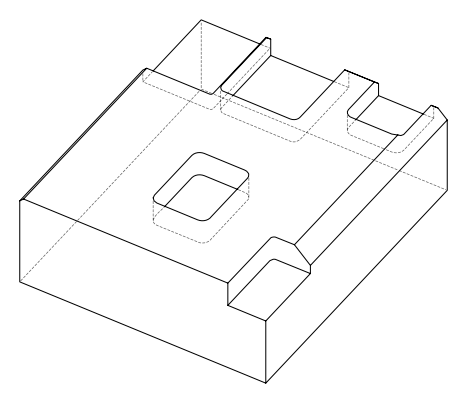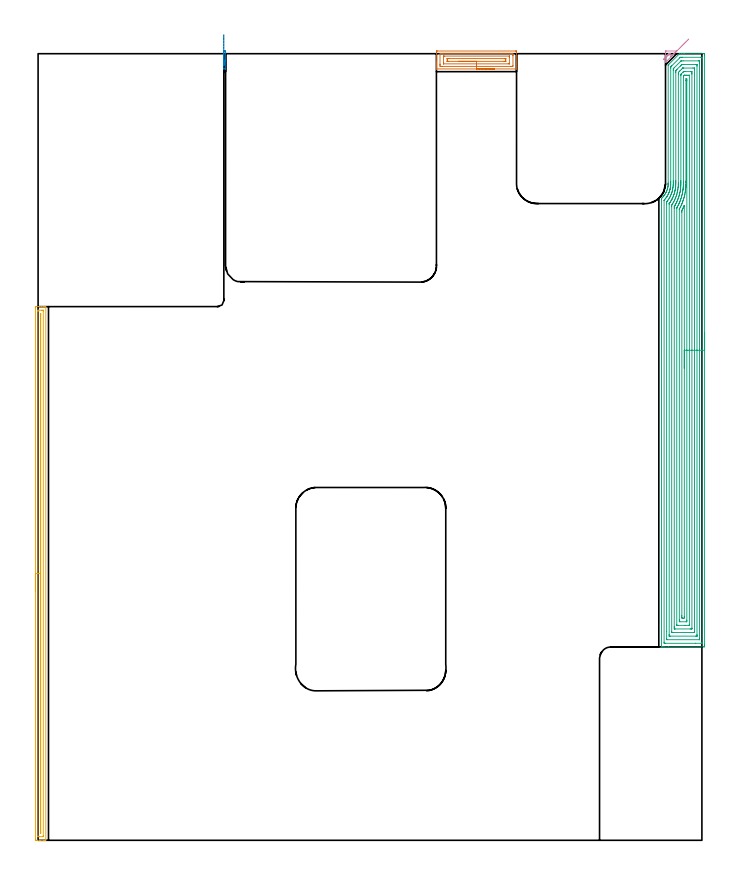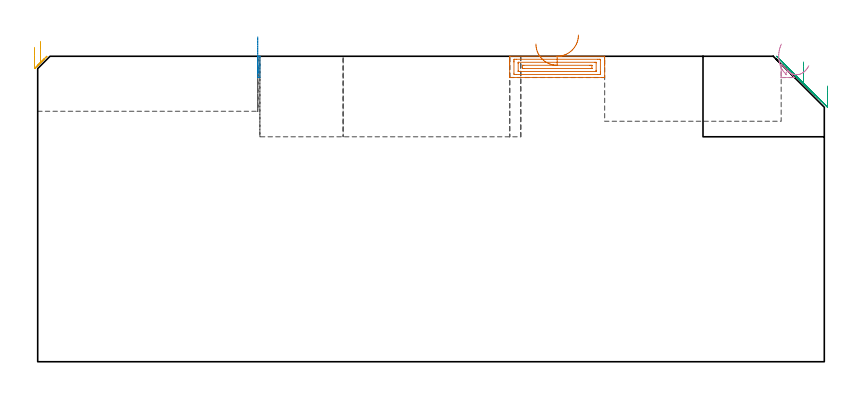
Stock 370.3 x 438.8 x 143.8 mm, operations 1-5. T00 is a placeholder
(PLAN: 10 operations, 3 tool changes, 262.5 min)
(1 AREA_MILL | FG_CHAMFER_SURFACE | UGT0205_001 | 1.65 min | 2825 mm3)
(2 AREA_MILL_1 | FG_CHAMFER_SURFACE_1 | UGT0205_001 | 0.25 min | 638 mm3)
(3 AREA_MILL_2 | FG_CHAMFER_SURFACE_2 | UGT0205_001 | 23.42 min | 97671 mm3)
(4 AREA_MILL_3 | FG_CHAMFER_SURFACE_3 | UGT0205_001 | 0.25 min | 278 mm3)
(5 AREA_MILL_4 | FG_CHAMFER_SURFACE_4 | UGT0205_001 | 7.29 min | 5056 mm3)
(6 MILL_CORNER_NOTCH_RECTANGULAR | CORNER_NOTCH_RECTANGULAR | NXT0201_008 | Follow Part, ap 1.5, ae 75% | 138.88 min | 378225 mm3)
(7 MILL_CORNER_NOTCH_RECTANGULAR_1 | CORNER_NOTCH_RECTANGULAR_1 | NXT0201_011 | Follow Part, ap 3, ae 75% | 23.69 min | 230768 mm3)
(8 MILL_RECTANGULAR_POCKET | POCKET_RECTANGULAR_STRAIGHT | NXT0201_012 | Follow Part, ap 4, ae 75% | 17.15 min | 355049 mm3)
(9 MILL_SLOT | SLOT_PARTIAL_RECTANGULAR | NXT0201_012 | Follow Part, ap 4, ae 75% | 35.85 min | 565966 mm3)
(10 MILL_SLOT_1 | SLOT_PARTIAL_RECTANGULAR_1 | NXT0201_012 | Follow Part, ap 4, ae 75% | 14.09 min | 209848 mm3)
(TOOL UGT0205_001 | Chamfer Mill 20 x 3 x 45 deg. | D20 FL50 Z2)
(TOOL NXT0201_008 | ENDMILL 6mm [2P460-0600-NA 1630] | D6 FL26 Z6)
(TOOL NXT0201_011 | ENDMILL 12mm [2P460-1200-NA 1630] | D12 FL38 Z6)
(TOOL NXT0201_012 | ENDMILL 16mm [2P460-1600-NA 1630] | D16 FL38 Z6)
(OP 1 AREA_MILL)
G17 G21 G94 G90
T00 M6
G54
G17 G0 G90 X254.55 Y430.3 S1061 M3
G43 Z153.8 H0
G94 G1 X254.512 Z152.928 F250.
X254.398 Z152.063
X254.209 Z151.212
X253.947 Z150.38
X253.613 Z149.574
X253.21 Z148.8
X252.742 Z148.064
X252.21 Z147.372
X251.621 Z146.729
X250.978 Z146.139
X250.286 Z145.608
X249.55 Z145.14
X248.776 Z144.737
X247.97 Z144.403
X247.138 Z144.141
X246.286 Z143.952
X245.422 Z143.838
X244.55 Z143.8
X222.317
X222.21 Y430.303 Z143.789
X222.208 Y430.327 Z143.765
X222.2 Y430.592 Z143.507
Y431.323 Z142.776
Y432.166 Z141.933
Y432.633 Z141.463
Y432.867 Z141.23
Y433.522 Z140.575
Y433.756 Z140.341
Y434.411 Z139.683
Y439.183 Z134.913
X222.203 Y439.744 Z134.352
X222.207 Y440.291 Z133.805
X222.212 Y440.294 Z133.803
X222.762 Y440.3 Z133.8
X266.338
X266.676 Y440.296 Z133.802
X266.89 Y440.291 Z133.805
X266.9 Y440.072 Z134.025
Y434.411 Z139.683
Y433.756 Z140.341
Y433.522 Z140.575
Y432.867 Z141.23
Y432.633 Z141.463
Y432.166 Z141.933
Y431.323 Z142.776
Y430.592 Z143.506
Y430.329 Z143.762
X266.891 Y430.303 Z143.788
X266.784 Y430.3 Z143.8
X244.55
Y431.714 Z142.386
X225.46
X224.57 Y431.715 Z142.385
X224.54 Y431.717 Z142.383
X224.21 Y431.744 Z142.356
X224.202 Y432.082 Z142.018
X224.2 Y432.633 Z141.467
Y432.973 Z141.127
X224.201 Y438.305 Z135.795
X224.21 Y438.856 Z135.244
X224.512 Y438.884 Z135.216
X224.54 Y438.885 Z135.215
X225.399 Y438.886 Z135.214
X263.64
X264.53 Y438.885 Z135.215
X264.56 Y438.883 Z135.217
X264.89 Y438.856 Z135.244
X264.898 Y438.518 Z135.582
X264.9 Y437.967 Z136.133
Y437.627 Z136.473
X264.899 Y432.295 Z141.805
X264.89 Y431.744 Z142.356
X264.588 Y431.716 Z142.384
X264.56 Y431.715 Z142.385
X263.701 Y431.714 Z142.386
X244.55
Y433.128 Z140.972
X226.263 Y433.129 Z140.971
X226.229 Y433.132 Z140.968
X226.217 Y433.134 Z140.966
X226.21 Y433.166 Z140.934
X226.202 Y433.403 Z140.697
X226.2 Y433.522 Z140.578
Y433.641 Z140.459
Y437.197 Z136.903
X226.201 Y437.316 Z136.784
X226.204 Y437.395 Z136.705
X226.21 Y437.455 Z136.645
X226.225 Y437.465 Z136.635
X226.319 Y437.467 Z136.633
X226.815 Y437.471 Z136.629
X262.837
X262.871 Y437.468 Z136.632
X262.883 Y437.466 Z136.634
X262.89 Y437.434 Z136.666
X262.898 Y437.197 Z136.903
X262.9 Y437.078 Z137.022
Y436.959 Z137.141
Y433.403 Z140.697
X262.899 Y433.285 Z140.815
X262.896 Y433.205 Z140.895
X262.89 Y433.145 Z140.955
X262.875 Y433.135 Z140.965
X262.781 Y433.133 Z140.967
X262.285 Y433.129 Z140.971
X244.55 Y433.128 Z140.972
Y434.543 Z139.557
X228.855
X228.222 Y434.548 Z139.552
X228.211 Y434.549 Z139.551
X228.207 Y434.564 Z139.536
X228.203 Y434.605 Z139.495
X228.201 Y434.69 Z139.41
Y435.89 Z138.21
X228.205 Y435.988 Z138.112
X228.21 Y436.036 Z138.064
X228.213 Y436.051 Z138.049
X228.234 Y436.052 Z138.048
X228.987 Y436.057 Z138.043
X229.119
X260.245
X260.878 Y436.052 Z138.048
X260.889 Y436.051 Z138.049
X260.893 Y436.036 Z138.064
X260.897 Y435.995 Z138.105
X260.899 Y435.91 Z138.19
Y434.71 Z139.39
X260.895 Y434.612 Z139.488
X260.89 Y434.564 Z139.536
X260.887 Y434.549 Z139.551
X260.866 Y434.548 Z139.552
X260.113 Y434.543 Z139.557
X259.981
X244.55
X243.678 Z139.595
X242.814 Z139.709
X241.962 Z139.898
X241.13 Z140.16
X240.324 Z140.494
X239.55 Z140.897
X238.814 Z141.366
X238.122 Z141.897
X237.479 Z142.486
X236.89 Z143.129
X236.358 Z143.822
X235.89 Z144.557
X235.487 Z145.331
X235.153 Z146.137
X234.891 Z146.969
X234.702 Z147.821
X234.588 Z148.686
X234.55 Z149.557
G0 Z153.8
M5
M2
(OP 2 AREA_MILL_1)
G17 G21 G94 G90
T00 M6
G54
G17 G0 G90 X103.6 Y435.286 S1061 M3
G43 Z153.8 H0
Z152.939
G94 G1 Y434.697 Z152.295 F250.
Y434.167 Z151.603
Y433.699 Z150.867
Y433.296 Z150.093
Y432.963 Z149.286
Y432.701 Z148.454
Y432.513 Z147.602
Y432.4 Z146.737
Y432.363 Z145.866
Y432.401 Z144.994
Y432.516 Z144.129
Y432.705 Z143.278
Y432.968 Z142.446
Y433.303 Z141.64
Y433.706 Z140.867
Y434.175 Z140.131
Y434.707 Z139.44
Y435.297 Z138.797
X103.601 Y439.744 Z134.351
X103.603 Y440.244 Z133.852
X103.606 Y440.291 Z133.805
X104.1 Y440.3 Z133.8
X104.437 Y440.295 Z133.802
X104.59 Y440.291 Z133.805
X104.6 Y440.131 Z133.965
Y435.3 Z138.794
Y434.527 Z139.572
Y434.411 Z139.687
Y430.444 Z143.655
X104.593 Y430.313 Z143.782
X104.591 Y430.305 Z143.79
X104.542 Y430.3 Z143.8
X103.657
X103.609 Y430.305 Z143.79
X103.606 Y430.313 Z143.782
X103.6 Y430.444 Z143.654
Y434.527 Z139.572
Y435.297 Z138.797
Y435.938 Z138.205
Y436.628 Z137.672
Y437.363 Z137.201
Y438.135 Z136.796
Y438.94 Z136.459
Y439.771 Z136.194
Y440.622 Z136.003
Y441.487 Z135.886
Y442.358 Z135.845
Y443.23 Z135.881
Y444.095 Z135.992
Y444.948 Z136.178
Y445.781 Z136.437
Y446.588 Z136.769
Y447.363 Z137.169
Y448.1 Z137.635
Y448.794 Z138.164
Y449.439 Z138.752
G0 Z153.8
M5
M2
(OP 3 AREA_MILL_2)
G17 G21 G94 G90
T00 M6
G54
G17 G0 G90 X371.8 Y283.35 S1061 M3
G43 Z153.8 H0
Z129.8
G94 G1 Y283.312 Z128.928 F250.
Y283.198 Z128.063
Y283.009 Z127.212
Y282.747 Z126.38
Y282.413 Z125.574
Y282.01 Z124.8
Y281.542 Z124.064
Y281.01 Z123.372
Y280.421 Z122.729
Y279.778 Z122.14
Y279.086 Z121.608
Y278.35 Z121.14
Y277.576 Z120.737
Y276.77 Z120.403
Y275.938 Z120.141
Y275.086 Z119.952
Y274.222 Z119.838
Y273.35 Z119.8
Y108.909
X371.799 Y108.519 Z119.801
X371.795 Y108.021 Z119.803
X371.792 Y107.909 Z119.806
X371.302 Y107.9 Z120.295
X351.565 Z140.03
X349.183 Z142.412
X348.501 Z143.098
X348.183 Z143.416
X347.821 Z143.769
X347.802 Y107.908 Z143.788
X347.8 Y108.072 Z143.8
Y357.776
X347.797 Y358.13 Z143.781
X347.95 Y358.286 Z143.643
X348.212 Y358.542 Z143.384
X348.294 Y358.621 Z143.305
X348.338 Y358.669 Z143.261
X348.608 Y358.96 Z142.991
X349.073 Y359.514 Z142.525
X349.109 Y359.563 Z142.489
X349.183 Y359.664 Z142.413
X349.487 Y360.074 Z142.108
X349.71 Y360.407 Z141.887
X349.976 Y360.85 Z141.621
X350.227 Y361.3 Z141.372
X350.376 Y361.593 Z141.224
X350.463 Y361.796 Z141.133
X350.639 Y362.193 Z140.961
X350.811 Y362.637 Z140.788
X350.964 Y363.086 Z140.634
X351.094 Y363.531 Z140.502
X351.209 Y363.978 Z140.385
X351.221 Y364.03 Z140.373
X351.249 Y364.147 Z140.346
X351.317 Y364.508 Z140.28
X351.364 Y364.801 Z140.234
X351.375 Y364.871 Z140.222
X351.43 Y365.317 Z140.167
X351.466 Y365.764 Z140.125
X351.468 Y365.816 Z140.122
X351.481 Y366.038 Z140.113
X351.488 Y366.204 Z140.103
Y366.211 Z140.102
X351.49 Y366.331 Z140.101
X351.492 Y366.437 Z140.1
X351.498 Y366.657
X351.5 Y432.374
X351.504 Y432.495 Z140.089
X351.565 Y432.567 Z140.031
X351.837 Y432.837 Z139.762
X357.478 Y438.479 Z134.12
X357.588 Y438.59 Z134.008
X357.778 Y438.777 Z133.82
X357.801 Y438.794 Z133.797
X357.809 Y438.797 Z133.789
X357.826 Y438.8 Z133.772
X358.915 Z132.679
X360.141 Z131.456
X360.685 Z130.909
X371.03 Z120.567
X371.302 Y438.797 Z120.295
X371.792 Y438.791 Z119.806
X371.795 Y438.679 Z119.803
X371.799 Y438.181 Z119.801
X371.8 Y437.678 Z119.8
Y273.35
X370.386 Z121.214
X370.385 Y110.09 Z121.215
X370.384 Y109.982 Z121.216
X370.381 Y109.93 Z121.219
X370.38 Y109.911 Z121.22
X370.335 Y109.909 Z121.265
X369.932 Y109.902 Z121.668
X366.727 Y109.9 Z124.873
X350.067 Z141.533
X349.583 Y109.901 Z142.017
X349.339 Y109.906 Z142.261
X349.229 Y109.91 Z142.371
X349.215 Y110.272 Z142.385
Y110.305
Y356.85
Y356.882
X349.221 Y357.093 Z142.379
X349.807 Y357.776 Z141.793
X349.925 Y357.92 Z141.675
X350.067 Y358.1 Z141.533
X350.31 Y358.425 Z141.29
X350.486 Y358.669 Z141.114
X350.674 Y358.95 Z140.926
X350.952 Y359.387 Z140.648
X351.018 Y359.496 Z140.582
X351.056 Y359.563 Z140.544
X351.334 Y360.07 Z140.266
X351.533 Y360.456 Z140.067
X351.593 Y360.579 Z140.007
X351.631 Y360.664 Z139.969
X351.837 Y361.135 Z139.763
X351.899 Y361.287 Z139.701
X351.923 Y361.349 Z139.677
X352.137 Y361.94 Z139.463
X352.24 Y362.243 Z139.36
X352.351 Y362.617 Z139.249
X352.497 Y363.136 Z139.103
X352.524 Y363.236 Z139.076
X352.543 Y363.317 Z139.057
X352.612 Y363.638 Z138.988
X352.69 Y364.03 Z138.91
X352.695 Y364.056 Z138.905
X352.722 Y364.22 Z138.878
X352.805 Y364.839 Z138.795
X352.814 Y364.923 Z138.786
X352.876 Y365.661 Z138.724
X352.884 Y365.816 Z138.716
X352.907 Y366.523 Z138.693
X352.91 Y366.71 Z138.69
X352.913 Y367.41 Z138.687
Y367.603
X352.915 Y430.839 Z138.685
X352.916 Y431.034 Z138.684
X352.921 Y431.383 Z138.679
X352.925 Y431.464 Z138.675
X352.97 Y431.513 Z138.63
X353.05 Y431.596 Z138.55
X353.377 Y431.928 Z138.223
X353.492 Y432.043 Z138.108
X357.938 Y436.488 Z133.662
X358.03 Y436.577 Z133.57
X358.174 Y436.713 Z133.426
X358.274 Y436.79 Z133.326
X358.517 Y436.797 Z133.083
X358.915 Y436.799 Z132.685
X359.399 Y436.8 Z132.201
X369.533 Z122.067
X370.017 Y436.799 Z121.583
X370.261 Y436.794 Z121.339
X370.371 Y436.79 Z121.229
X370.385 Y436.427 Z121.215
Y436.395
X370.386 Y273.35 Z121.214
X368.972 Z122.628
X368.971 Y112.659 Z122.629
X368.969 Y112.092 Z122.631
X368.966 Y111.93 Z122.634
X368.965 Y111.916 Z122.635
X368.951 Y111.91 Z122.649
X368.901 Y111.904 Z122.699
X368.837 Y111.901 Z122.763
X351.142 Y111.9 Z140.458
X350.952 Y111.902 Z140.648
X350.762 Y111.906 Z140.838
X350.641 Y111.91 Z140.959
X350.635 Y111.984 Z140.965
X350.633 Y112.092 Z140.967
X350.629 Y112.418 Z140.971
X350.628 Y116.509 Z140.972
X350.629 Y355.096 Z140.971
X350.63 Y355.421 Z140.97
X350.636 Y355.989 Z140.964
X350.645 Y356.143 Z140.955
X350.713 Y356.23 Z140.887
X350.952 Y356.534 Z140.648
X351.103 Y356.73 Z140.497
X351.218 Y356.882 Z140.382
X351.478 Y357.244 Z140.122
X351.836 Y357.776 Z139.764
X352.168 Y358.335 Z139.432
X352.356 Y358.669 Z139.244
X352.485 Y358.908 Z139.115
X352.722 Y359.366 Z138.878
X352.784 Y359.5 Z138.816
X352.812 Y359.563 Z138.788
X353.051 Y360.124 Z138.549
X353.183 Y360.456 Z138.417
X353.299 Y360.767 Z138.301
X353.51 Y361.349 Z138.09
X353.534 Y361.423 Z138.066
X353.607 Y361.658 Z137.993
X353.734 Y362.114 Z137.866
X353.768 Y362.243 Z137.832
X353.913 Y362.827 Z137.687
X353.981 Y363.136 Z137.619
X354.061 Y363.571 Z137.539
X354.13 Y364.03 Z137.47
X354.174 Y364.35 Z137.426
X354.236 Y364.923 Z137.364
X354.257 Y365.159 Z137.343
X354.299 Y365.816 Z137.301
X354.307 Y366.003 Z137.293
X354.323 Y366.71 Z137.277
X354.325 Y366.877 Z137.275
X354.327 Y367.603 Z137.273
Y367.769
X354.329 Y429.411 Z137.271
X354.333 Y430.141 Z137.267
X354.335 Y430.299 Z137.265
X354.348 Y430.437 Z137.252
X354.491 Y430.586 Z137.109
X354.712 Y430.811 Z136.888
X354.933 Y431.034 Z136.667
X358.508 Y434.608 Z133.092
X358.646 Y434.739 Z132.954
X358.686 Y434.775 Z132.914
X358.732 Y434.792 Z132.868
X359.8 Y434.8 Z131.8
X368.458 Z123.142
X368.648 Y434.798 Z122.952
X368.838 Y434.794 Z122.762
X368.959 Y434.79 Z122.641
X368.965 Y434.716 Z122.635
X368.967 Y434.608 Z122.633
X368.971 Y434.282 Z122.629
Y433.714
X368.972 Y433.387 Z122.628
Y273.35
X367.557 Z124.043
Y114.772
X367.556 Y114.088 Z124.044
X367.554 Y113.989 Z124.046
X367.55 Y113.93 Z124.05
X367.547 Y113.91 Z124.053
X367.526 Y113.908 Z124.074
X367.31 Y113.904 Z124.29
X366.878 Y113.9 Z124.722
X352.701 Z138.899
X352.285 Y113.903 Z139.315
X352.077 Y113.908 Z139.523
X352.055 Y113.91 Z139.545
X352.049 Y113.921 Z139.551
X352.046 Y113.959 Z139.554
X352.044 Y114.015 Z139.556
X352.043 Y114.565 Z139.557
Y114.772
Y354.887
X352.045 Y355.096 Z139.555
X352.047 Y355.181 Z139.553
X352.05 Y355.22 Z139.55
X352.072 Y355.255 Z139.528
X352.158 Y355.379 Z139.442
X352.276 Y355.546 Z139.324
X352.59 Y355.989 Z139.01
X352.644 Y356.068 Z138.956
X352.722 Y356.188 Z138.878
X352.988 Y356.614 Z138.612
X353.152 Y356.882 Z138.448
X353.32 Y357.172 Z138.28
X353.607 Y357.677 Z137.993
X353.641 Y357.741 Z137.959
X353.659 Y357.776 Z137.941
X353.932 Y358.34 Z137.668
X354.079 Y358.669 Z137.521
X354.204 Y358.959 Z137.396
X354.455 Y359.563 Z137.145
X354.465 Y359.589 Z137.135
X354.491 Y359.658 Z137.109
X354.699 Y360.247 Z136.901
X354.771 Y360.456 Z136.829
X354.915 Y360.921 Z136.685
X355.037 Y361.349 Z136.563
X355.11 Y361.618 Z136.49
X355.269 Y362.243 Z136.331
X355.289 Y362.331 Z136.311
X355.376 Y362.742 Z136.224
X355.436 Y363.075 Z136.164
X355.446 Y363.136 Z136.154
X355.549 Y363.855 Z136.051
X355.571 Y364.03 Z136.029
X355.638 Y364.658 Z135.962
X355.662 Y364.923 Z135.938
X355.698 Y365.491 Z135.902
X355.714 Y365.816 Z135.886
X355.73 Y366.353 Z135.87
X355.736 Y366.71 Z135.864
X355.74 Y367.236 Z135.86
X355.741 Y367.603 Z135.859
X355.742 Y368.128 Z135.858
X355.743 Y428.354 Z135.857
X355.744 Y428.876 Z135.856
X355.748 Y429.247 Z135.852
X355.75 Y429.373 Z135.85
X355.823 Y429.463 Z135.777
X355.934 Y429.578 Z135.666
X356.261 Y429.912 Z135.339
X356.375 Y430.026 Z135.225
X358.276 Y431.928 Z133.324
X358.598 Y432.248 Z133.002
X358.915 Y432.564 Z132.685
X359.046 Y432.689 Z132.554
X359.154 Y432.79 Z132.446
X359.821 Y432.8 Z131.779
X366.899 Z124.701
X367.315 Y432.797 Z124.285
X367.523 Y432.792 Z124.077
X367.545 Y432.79 Z124.055
X367.551 Y432.779 Z124.049
X367.554 Y432.741 Z124.046
X367.556 Y432.685 Z124.044
X367.557 Y432.135 Z124.043
Y431.928
Y273.35
X366.143 Z125.457
Y116.408
X366.141 Y116.257 Z125.459
X366.136 Y115.956 Z125.464
X366.13 Y115.909 Z125.47
X366.115 Y115.906 Z125.485
X366.075 Y115.903 Z125.525
X365.993 Y115.901 Z125.607
X365.761 Y115.9 Z125.839
X354.259 Z137.341
X353.607 Y115.905 Z137.993
X353.514 Y115.909 Z138.086
X353.464 Y115.913 Z138.136
X353.457 Y116.559 Z138.143
Y353.46
X353.461 Y354.202 Z138.139
X353.463 Y354.347 Z138.137
X353.471 Y354.388 Z138.129
X353.802 Y354.899 Z137.798
X353.927 Y355.096 Z137.673
X354.143 Y355.448 Z137.457
X354.469 Y355.989 Z137.131
X354.477 Y356.003 Z137.123
X354.491 Y356.028 Z137.109
X354.787 Y356.584 Z136.813
X354.938 Y356.882 Z136.662
X355.083 Y357.178 Z136.517
X355.376 Y357.818 Z136.224
X355.619 Y358.424 Z135.981
X355.714 Y358.669 Z135.886
X355.862 Y359.072 Z135.738
X356.037 Y359.563 Z135.563
X356.093 Y359.732 Z135.507
X356.261 Y360.271 Z135.339
X356.302 Y360.414 Z135.298
X356.313 Y360.456 Z135.287
X356.487 Y361.122 Z135.113
X356.543 Y361.349 Z135.057
X356.657 Y361.842 Z134.943
X356.739 Y362.243 Z134.861
X356.803 Y362.589 Z134.797
X356.888 Y363.136 Z134.712
X356.92 Y363.364 Z134.68
X357.004 Y364.03 Z134.596
X357.018 Y364.159 Z134.582
X357.087 Y364.923 Z134.513
X357.091 Y364.979 Z134.509
X357.136 Y365.816 Z134.464
Y365.826
X357.146 Y366.205 Z134.454
X357.155 Y366.7 Z134.445
X357.156 Y366.71 Z134.444
X357.157 Y427.449 Z134.443
X357.162 Y428.338 Z134.438
X357.164 Y428.354 Z134.436
X357.596 Y428.793 Z134.004
X358.03 Y429.232 Z133.57
X358.915 Y430.117 Z132.685
X359.372 Y430.573 Z132.228
X359.516 Y430.714 Z132.084
X359.569 Y430.763 Z132.031
X359.599 Y430.789 Z132.001
X359.637 Y430.791 Z131.963
X359.8 Y430.796 Z131.8
X360.032 Y430.799 Z131.568
X365.341 Y430.8 Z126.259
X365.993 Y430.795 Z125.607
X366.086 Y430.791 Z125.514
X366.136 Y430.787 Z125.464
X366.143 Y430.141 Z125.457
Y273.35
X364.729 Z126.871
X364.728 Y118.346 Z126.872
X364.727 Y118.091 Z126.873
X364.724 Y117.964 Z126.876
X364.722 Y117.91 Z126.878
X364.661 Y117.905 Z126.939
X364.224 Y117.901 Z127.376
X363.781 Y117.9 Z127.819
X355.376 Y117.901 Z136.224
X354.929 Y117.904 Z136.671
X354.882 Y117.91 Z136.718
X354.878 Y117.955 Z136.722
X354.874 Y118.346 Z136.726
X354.871 Y118.856 Z136.729
Y119.239
Y352.415
X354.872 Y352.924 Z136.728
X354.875 Y353.309 Z136.725
X354.878 Y353.56 Z136.722
X354.968 Y353.72 Z136.632
X355.257 Y354.202 Z136.343
X355.302 Y354.277 Z136.298
X355.376 Y354.405 Z136.224
X355.625 Y354.844 Z135.975
X355.764 Y355.096 Z135.836
X355.938 Y355.422 Z135.662
X356.229 Y355.989 Z135.371
X356.24 Y356.011 Z135.36
X356.261 Y356.056 Z135.339
X356.513 Y356.628 Z135.087
X356.622 Y356.882 Z134.978
X356.775 Y357.257 Z134.825
X356.983 Y357.776 Z134.617
X357.028 Y357.895 Z134.572
X357.146 Y358.215 Z134.454
X357.263 Y358.55 Z134.337
X357.303 Y358.669 Z134.297
X357.477 Y359.228 Z134.123
X357.577 Y359.563 Z134.023
X357.677 Y359.919 Z133.923
X357.821 Y360.456 Z133.779
X357.864 Y360.624 Z133.736
X358.03 Y361.323 Z133.57
X358.035 Y361.345 Z133.565
X358.175 Y362.097 Z133.425
X358.199 Y362.243 Z133.401
X358.293 Y362.871 Z133.307
X358.328 Y363.136 Z133.272
X358.391 Y363.665 Z133.209
X358.429 Y364.03 Z133.171
X358.468 Y364.481 Z133.132
X358.5 Y364.923 Z133.1
X358.523 Y365.319 Z133.077
X358.544 Y365.816 Z133.056
X358.556 Y366.179 Z133.044
X358.565 Y366.71 Z133.035
X358.568 Y367.06 Z133.032
X358.57 Y367.603 Z133.03
Y367.952
X358.571 Y426.567 Z133.029
X358.573 Y426.913 Z133.027
X358.576 Y427.187 Z133.024
X358.579 Y427.319 Z133.021
X358.711 Y427.461 Z132.889
X358.813 Y427.564 Z132.787
X358.915 Y427.668 Z132.685
X359.602 Y428.354 Z131.998
X359.702 Y428.453 Z131.898
X359.8 Y428.549 Z131.8
X360.032 Y428.773 Z131.568
X360.252 Y428.791 Z131.348
X360.685 Y428.796 Z130.915
X361.128 Y428.8 Z130.472
X364.224 Y428.799 Z127.376
X364.671 Y428.796 Z126.929
X364.718 Y428.79 Z126.882
X364.722 Y428.744 Z126.878
X364.726 Y428.354 Z126.874
X364.729 Y427.844 Z126.871
Y427.461
Y273.35
X363.315 Z128.285
X363.314 Y120.133 Z128.286
X363.308 Y119.925 Z128.292
X362.915 Y119.909 Z128.685
X362.683 Y119.902 Z128.917
X360.915 Y119.9 Z130.685
X357.146 Z134.454
X356.49 Y119.901 Z135.11
X356.371 Y119.907 Z135.229
X356.348 Y119.91 Z135.252
X356.292 Y119.935 Z135.308
X356.286 Y120.107 Z135.314
Y120.133
Y352.39
X356.287 Y352.415 Z135.313
X356.304 Y352.84 Z135.296
X356.457 Y353.111 Z135.143
X356.569 Y353.309 Z135.031
X356.777 Y353.681 Z134.823
X357.066 Y354.202 Z134.534
X357.093 Y354.255 Z134.507
X357.146 Y354.358 Z134.454
X357.386 Y354.853 Z134.214
X357.5 Y355.096 Z134.1
X357.665 Y355.465 Z133.935
X357.894 Y355.989 Z133.706
X357.934 Y356.086 Z133.666
X358.03 Y356.321 Z133.57
X358.188 Y356.723 Z133.412
X358.248 Y356.882 Z133.352
X358.426 Y357.376 Z133.174
X358.566 Y357.776 Z133.034
X358.653 Y358.041 Z132.947
X358.852 Y358.669 Z132.748
X358.867 Y358.718 Z132.733
X358.915 Y358.886 Z132.685
X359.058 Y359.418 Z132.542
X359.096 Y359.563 Z132.504
X359.236 Y360.132 Z132.364
X359.311 Y360.456 Z132.289
X359.4 Y360.86 Z132.2
X359.497 Y361.349 Z132.103
X359.545 Y361.607 Z132.055
X359.647 Y362.243 Z131.953
X359.667 Y362.377 Z131.933
X359.769 Y363.136 Z131.831
X359.772 Y363.164 Z131.828
X359.8 Y363.399 Z131.8
X359.855 Y363.974 Z131.745
X359.859 Y364.03 Z131.741
X359.916 Y364.806 Z131.684
X359.923 Y364.923 Z131.677
X359.958 Y365.657 Z131.642
X359.963 Y365.816 Z131.637
X359.979 Y366.529 Z131.621
X359.981 Y366.71 Z131.619
X359.984 Y367.418 Z131.616
Y367.603
X359.986 Y425.674 Z131.614
X359.988 Y426.027 Z131.612
X359.991 Y426.203 Z131.609
X359.994 Y426.285 Z131.606
X360.036 Y426.329 Z131.564
X360.268 Y426.567 Z131.332
X360.482 Y426.772 Z131.118
X360.513 Y426.79 Z131.087
X360.57 Y426.794 Z131.03
X360.685 Y426.797 Z130.915
X361.339 Y426.8 Z130.261
X361.57 Z130.03
X362.454 Z129.146
X363.11 Y426.799 Z128.49
X363.229 Y426.793 Z128.371
X363.252 Y426.79 Z128.348
X363.308 Y426.765 Z128.292
X363.314 Y426.593 Z128.286
Y426.567
X363.315 Y273.35 Z128.285
X361.901 Z129.699
X361.9 Y122.813 Z129.7
X361.898 Y122.481 Z129.702
X361.893 Y121.92 Z129.707
X361.588 Y121.901 Z130.012
X361.57 Y121.9 Z130.03
X358.03 Y121.901 Z133.57
X357.707 Y121.92 Z133.893
X357.703 Y122.25 Z133.897
X357.7 Y122.813 Z133.9
Y123.147
Y351.856
X357.701 Y351.996 Z133.899
X357.704 Y352.065 Z133.896
X357.707 Y352.097 Z133.893
X357.719 Y352.124 Z133.881
X358.03 Y352.695 Z133.57
X358.241 Y353.096 Z133.359
X358.349 Y353.309 Z133.251
X358.536 Y353.692 Z133.064
X358.777 Y354.202 Z132.823
X358.821 Y354.298 Z132.779
X358.915 Y354.512 Z132.685
X359.089 Y354.921 Z132.511
X359.161 Y355.096 Z132.439
X359.344 Y355.556 Z132.256
X359.513 Y355.989 Z132.087
X359.591 Y356.2 Z132.009
X359.8 Y356.773 Z131.8
X359.828 Y356.854 Z131.772
X359.838 Y356.882 Z131.762
X360.041 Y357.532 Z131.559
X360.115 Y357.776 Z131.485
X360.243 Y358.221 Z131.357
X360.368 Y358.669 Z131.232
X360.434 Y358.922 Z131.166
X360.597 Y359.563 Z131.003
X360.614 Y359.634 Z130.986
X360.685 Y359.94 Z130.915
X360.775 Y360.365 Z130.825
X360.793 Y360.456 Z130.807
X360.916 Y361.116 Z130.684
X360.954 Y361.349 Z130.646
X361.036 Y361.888 Z130.564
X361.086 Y362.243 Z130.514
X361.142 Y362.675 Z130.458
X361.195 Y363.136 Z130.405
X361.23 Y363.479 Z130.37
X361.278 Y364.03 Z130.322
X361.299 Y364.303 Z130.301
X361.339 Y364.923 Z130.261
X361.35 Y365.144 Z130.25
X361.377 Y365.816 Z130.223
X361.383 Y366.005 Z130.217
X361.395 Y366.71 Z130.205
X361.397 Y366.884 Z130.203
X361.398 Y367.603 Z130.202
Y367.776
X361.4 Y423.887 Z130.2
X361.401 Y424.058 Z130.199
X361.406 Y424.78 Z130.194
X361.552 Y424.798 Z130.048
X361.57 Z130.03
X361.893 Y424.78 Z129.707
X361.897 Y424.45 Z129.703
X361.9 Y423.887 Z129.7
Y423.553
X361.901 Y273.35 Z129.699
X360.486 Z131.114
Y124.801
X360.485 Y124.6 Z131.115
X360.479 Y123.914 Z131.121
X359.8 Y123.904 Z131.8
X359.606 Y123.902 Z131.994
X359.121 Y123.914 Z132.479
X359.115 Y124.398 Z132.485
X359.114 Y124.6 Z132.486
Y125.293
Y350.428
X359.115 Y350.629 Z132.485
X359.12 Y351.315 Z132.48
X359.128 Y351.414 Z132.472
X359.182 Y351.522 Z132.418
X359.392 Y351.934 Z132.208
X359.637 Y352.415 Z131.963
X359.691 Y352.526 Z131.909
X359.8 Y352.756 Z131.8
X359.973 Y353.134 Z131.627
X360.051 Y353.309 Z131.549
X360.15 Y353.535 Z131.45
X360.437 Y354.202 Z131.163
X360.444 Y354.214 Z131.156
X360.479 Y354.202 Z131.121
X360.481 Y354.095 Z131.119
X360.486 Y353.51 Z131.114
Y273.35
Y272.478 Z131.152
Y271.614 Z131.266
Y270.762 Z131.454
Y269.93 Z131.717
Y269.124 Z132.051
Y268.35 Z132.453
Y267.614 Z132.922
Y266.922 Z133.453
Y266.279 Z134.043
Y265.69 Z134.686
Y265.158 Z135.378
Y264.69 Z136.114
Y264.287 Z136.888
Y263.953 Z137.694
Y263.691 Z138.526
Y263.502 Z139.377
Y263.388 Z140.242
Y263.35 Z141.114
G0 Z153.8
M5
M2
(OP 4 AREA_MILL_3)
G17 G21 G94 G90
T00 M6
G54
G17 G0 G90 X363.006 Y447.006 S1061 M3
G43 Z153.8 H0
Z139.341
G94 G1 X362.628 Y446.628 Z138.652 F250.
X362.209 Y446.209 Z138.011
X361.753 Y445.753 Z137.425
X361.261 Y445.262 Z136.897
X360.74 Y444.74 Z136.432
X360.191 Y444.191 Z136.032
X359.62 Y443.62 Z135.702
X359.031 Y443.031 Z135.444
X358.428 Y442.428 Z135.259
X357.816 Y441.816 Z135.149
X357.2 Y441.2 Z135.115
X356.584 Y440.584 Z135.157
X355.972 Y439.973 Z135.275
X355.371 Y439.371 Z135.468
X354.783 Y438.783 Z135.734
X354.215 Y438.215 Z136.071
X353.669 Y437.669 Z136.478
X353.15 Y437.15 Z136.95
X350.054 Y434.053 Z140.046
X350.036 Y434.038 Z140.06
X350.01 Y434.017 Z140.078
X350. Y434.12 Z139.978
Y438.142 Z135.956
Y438.919 Z135.174
X350.002 Y440.295 Z133.8
X350.004 Y440.296 Z133.799
X350.496 Y440.3 Z133.8
X356.134 Y440.299
X356.283 Y440.294 Z133.803
X356.241 Y440.246 Z133.851
X356.099 Y440.099 Z134.
X353.15 Y437.15 Z136.95
X352.01 Y438.475 Z135.625
X352.006 Y438.606 Z135.494
X352.004 Y438.836 Z135.264
X352.006 Y438.871 Z135.229
X352.008 Y438.876 Z135.224
X352.029 Y438.879 Z135.221
X352.107 Y438.883 Z135.217
X352.265 Y438.885 Z135.215
X352.299
X352.41 Y438.881 Z135.219
X352.42 Y438.878 Z135.222
X352.421 Y438.876 Z135.224
X352.416 Y438.867 Z135.233
X352.408 Y438.858 Z135.242
X352.265 Y438.715 Z135.385
X352.204 Y438.658 Z135.442
X352.01 Y438.475 Z135.625
X351.501 Y437.998 Z136.148
X351.027 Y437.553 Z136.731
X350.593 Y437.145 Z137.368
X350.2 Y436.777 Z138.054
X349.852 Y436.451 Z138.785
X349.552 Y436.169 Z139.554
X349.303 Y435.935 Z140.356
X349.105 Y435.749 Z141.185
X348.96 Y435.614 Z142.035
X348.87 Y435.53 Z142.899
X348.836 Y435.497 Z143.77
X348.857 Y435.517 Z144.642
X348.933 Y435.588 Z145.508
X349.064 Y435.711 Z146.362
X349.249 Y435.884 Z147.196
X349.486 Y436.107 Z148.006
X349.773 Y436.377 Z148.784
X350.109 Y436.692 Z149.525
G0 Z153.8
M5
M2
(OP 5 AREA_MILL_4)
G17 G21 G94 G90
T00 M6
G54
G17 G0 G90 X-1.5 Y138.85 S1061 M3
G43 Z153.8 H0
Z148.
G94 G1 Y138.888 Z147.128 F250.
Y139.002 Z146.264
Y139.191 Z145.412
Y139.453 Z144.58
Y139.787 Z143.774
Y140.19 Z143.
Y140.658 Z142.264
Y141.19 Z141.572
Y141.779 Z140.929
Y142.422 Z140.34
Y143.114 Z139.809
Y143.85 Z139.34
Y144.624 Z138.937
Y145.43 Z138.603
Y146.262 Z138.341
Y147.113 Z138.152
Y147.978 Z138.038
Y148.85 Z138.
Y297.087
X-1.498 Y297.383
X-1.493 Y297.69 Z138.003
X-1.21 Y297.7 Z138.286
X0.53 Z140.025
X1.946 Z141.442
X3.14 Z142.634
X3.789 Z143.288
X4.084 Z143.583
X4.193 Y297.698 Z143.685
X4.297 Y297.69 Z143.788
X4.3 Y297.533 Z143.8
Y0.166
X4.297 Y0.01 Z143.788
X4.241 Y0.003 Z143.732
X4.192 Y0.001 Z143.684
X4.084 Y0. Z143.583
X3.788 Z143.288
X3.14 Z142.634
X1.076 Z140.573
X-0.34 Z139.156
X-0.937 Z138.559
X-1.104 Z138.392
X-1.21 Y0.002 Z138.286
X-1.493 Y0.01 Z138.003
X-1.498 Y0.317 Z138.
X-1.5 Y0.613
Y0.911
Y148.85
X-0.086 Z139.414
X-0.085 Y295.04 Z139.415
X-0.084 Y295.301 Z139.416
X-0.08 Y295.617 Z139.42
X-0.079 Y295.686 Z139.421
X0.012 Y295.692 Z139.512
X0.143 Y295.698 Z139.643
X1.881 Y295.7 Z141.381
X2.27 Z141.77
X2.753 Y295.698 Z142.253
X2.857 Y295.692 Z142.357
X2.877 Y295.69 Z142.377
X2.88 Y295.654 Z142.38
X2.883 Y295.564 Z142.383
X2.885 Y295.301 Z142.385
Y2.66
X2.884 Y2.399 Z142.384
X2.88 Y2.083 Z142.38
X2.879 Y2.014 Z142.379
X2.788 Y2.008 Z142.288
X2.656 Y2.002 Z142.156
X0.919 Y2. Z140.419
X0.53 Z140.03
X0.047 Y2.002 Z139.547
X-0.057 Y2.008 Z139.443
X-0.077 Y2.01 Z139.423
X-0.08 Y2.046 Z139.42
X-0.083 Y2.136 Z139.417
X-0.085 Y2.399 Z139.415
X-0.086 Y148.85 Z139.414
X1.328 Z140.828
X1.329 Y293.515 Z140.829
X1.33 Y293.587 Z140.83
X1.335 Y293.66 Z140.835
X1.339 Y293.691 Z140.839
X1.356 Y293.693 Z140.856
X1.4 Y293.694 Z140.9
X1.454 Y293.69 Z140.954
X1.465 Y293.587 Z140.965
X1.469 Y293.515 Z140.969
X1.471 Y293.442 Z140.971
Y4.185
X1.47 Y4.113 Z140.97
X1.465 Y4.04 Z140.965
X1.461 Y4.009 Z140.961
X1.444 Y4.007 Z140.944
X1.4 Y4.006 Z140.9
X1.346 Y4.01 Z140.846
X1.335 Y4.113 Z140.835
X1.331 Y4.185 Z140.831
X1.329 Y4.258 Z140.829
X1.328 Y148.85 Z140.828
Y149.722 Z140.867
Y150.586 Z140.98
Y151.438 Z141.169
Y152.27 Z141.432
Y153.076 Z141.765
Y153.85 Z142.168
Y154.586 Z142.637
Y155.278 Z143.168
Y155.921 Z143.757
Y156.51 Z144.401
Y157.041 Z145.093
Y157.51 Z145.828
Y157.913 Z146.602
Y158.247 Z147.408
Y158.509 Z148.24
Y158.698 Z149.092
Y158.812 Z149.957
Y158.85 Z150.828
G0 Z153.8
M5
M2
